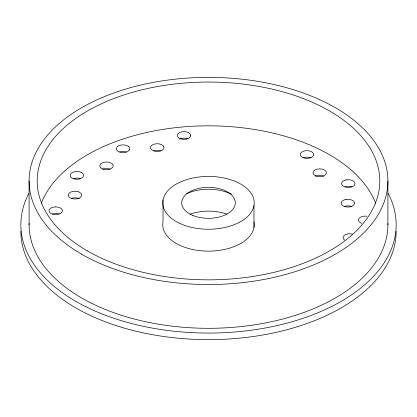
<?xml version="1.0" encoding="UTF-8"?>
<svg xmlns="http://www.w3.org/2000/svg" width="417" height="417" viewBox="0 0 417 417"><rect width="100%" height="100%" fill="white"/><g stroke="black" fill="none" stroke-linecap="round" stroke-linejoin="round"><path stroke-width="0.63" d="M344.953 186.811L346.569 186.425A6.703 3.868 0 0 1 351.656 186.811M344.489 206.384L346.105 205.998A6.703 3.868 0 0 1 351.187 206.384M352.245 234.041L350.546 233.801A6.703 3.868 0 0 0 343.936 235.782A6.703 3.868 0 0 0 344.572 240.062M387.904 180.947L387.904 224.727M253.979 205.612A45.734 26.407 0 0 1 181.593 224.19A45.734 26.407 0 0 1 189.928 178.705A45.734 26.407 0 0 1 253.979 205.612L253.979 227.505M163.021 200.056L163.021 221.948A45.734 26.407 0 0 0 208.583 251.128A45.734 26.407 0 0 0 253.963 221.849M29.096 180.947L29.096 224.727M396.15 231.289A187.65 108.337 0 0 1 208.5 339.631A187.65 108.337 0 0 1 20.85 231.289M303.373 157.819A6.703 3.868 0 0 1 310.576 157.819M315.606 176.24A6.703 3.868 0 0 1 323.764 176.24M71.583 198.341A6.703 3.868 0 0 1 76.671 197.95L78.287 198.341A6.703 3.868 0 0 1 79.246 198.727M52.386 213.973A6.703 3.868 0 0 1 54.001 213.582L55.737 213.452A6.703 3.868 0 0 1 59.089 213.973M153.878 150.829A6.703 3.868 0 0 1 160.581 150.829M179.711 139.101A6.703 3.868 0 0 1 187.374 138.71M119.689 151.965A6.703 3.868 0 0 1 126.393 151.965M73.866 178.507A6.703 3.868 0 0 1 80.559 178.705M102.895 169.135A6.703 3.868 0 0 1 110.098 169.135M189.975 214.202A34.919 20.162 0 0 1 226.712 214.088M388.154 193.436A187.65 108.337 0 0 1 208.5 333.063A187.65 108.337 0 0 1 28.846 193.436M387.888 223.476A179.404 103.578 0 0 1 208.5 328.304A179.404 103.578 0 0 1 29.112 223.476M361.841 223.335A6.703 3.868 0 0 1 358.547 219.478A6.703 3.868 0 0 1 363.457 216.246L365.193 216.115A6.703 3.868 0 0 1 366.924 216.246M41.241 203.397A171.293 98.897 0 0 1 208.5 125.83A171.293 98.897 0 0 1 375.759 203.397M186.545 193.728A34.919 20.162 0 0 1 231.419 194.192M346.569 179.863L344.953 180.248A6.703 3.868 0 0 0 342.112 185.08A6.703 3.868 0 0 0 350.04 187.337L351.656 186.946A6.703 3.868 0 0 0 354.497 182.12A6.703 3.868 0 0 0 346.569 179.863M346.105 199.43L344.489 199.816A6.703 3.868 0 0 0 341.367 204.168A6.703 3.868 0 0 0 347.841 207.04L349.571 206.905A6.703 3.868 0 0 0 354.309 202.167A6.703 3.868 0 0 0 346.105 199.43M55.737 206.884L54.001 207.02A6.703 3.868 0 0 0 49.091 210.251A6.703 3.868 0 0 0 52.386 214.109L54.001 214.494A6.703 3.868 0 0 0 62.383 211.263A6.703 3.868 0 0 0 55.737 206.884M78.287 191.773L76.671 191.387A6.703 3.868 0 0 0 68.742 193.644A6.703 3.868 0 0 0 71.583 198.476L73.199 198.862A6.703 3.868 0 0 0 81.127 196.605A6.703 3.868 0 0 0 78.287 191.773M81.888 172.794L80.559 172.143A6.703 3.868 0 0 0 71.813 172.873A6.703 3.868 0 0 0 71.927 177.976L73.256 178.632A6.703 3.868 0 0 0 82.003 177.897A6.703 3.868 0 0 0 81.888 172.794M128.848 146.815L127.779 146.013A6.703 3.868 0 0 0 118.965 145.679A6.703 3.868 0 0 0 117.24 150.683L118.303 151.486A6.703 3.868 0 0 0 127.122 151.819A6.703 3.868 0 0 0 128.848 146.815M163.704 146.607L163.031 145.674A6.703 3.868 0 0 0 154.665 144.037A6.703 3.868 0 0 0 150.756 148.614L151.423 149.547A6.703 3.868 0 0 0 159.794 151.183A6.703 3.868 0 0 0 163.704 146.607M190.725 135.494L190.496 134.493A6.703 3.868 0 0 0 183.146 131.657A6.703 3.868 0 0 0 177.319 135.494L177.548 136.495A6.703 3.868 0 0 0 184.898 139.33A6.703 3.868 0 0 0 190.725 135.494M302.893 157.584A6.703 3.868 0 0 0 313.62 155.02A6.703 3.868 0 0 0 304.41 150.944A6.703 3.868 0 0 0 302.893 157.584M315.606 175.812A6.703 3.868 0 0 0 326.329 173.248A6.703 3.868 0 0 0 317.118 169.166A6.703 3.868 0 0 0 315.606 175.812M102.415 168.906A6.703 3.868 0 0 0 113.143 166.336A6.703 3.868 0 0 0 103.932 162.26A6.703 3.868 0 0 0 102.415 168.906M81.643 254.188A179.404 103.578 0 0 0 381.79 207.755A179.404 103.578 0 0 0 162.067 80.898A179.404 103.578 0 0 0 81.643 254.188M87.377 250.878A171.293 98.897 0 0 0 373.955 206.545A171.293 98.897 0 0 0 164.168 85.422A171.293 98.897 0 0 0 87.377 250.878M192.727 215.349A26.808 15.476 0 0 0 235.157 204.466A26.808 15.476 0 0 0 197.611 188.692A26.808 15.476 0 0 0 192.727 215.349"/></g></svg>
